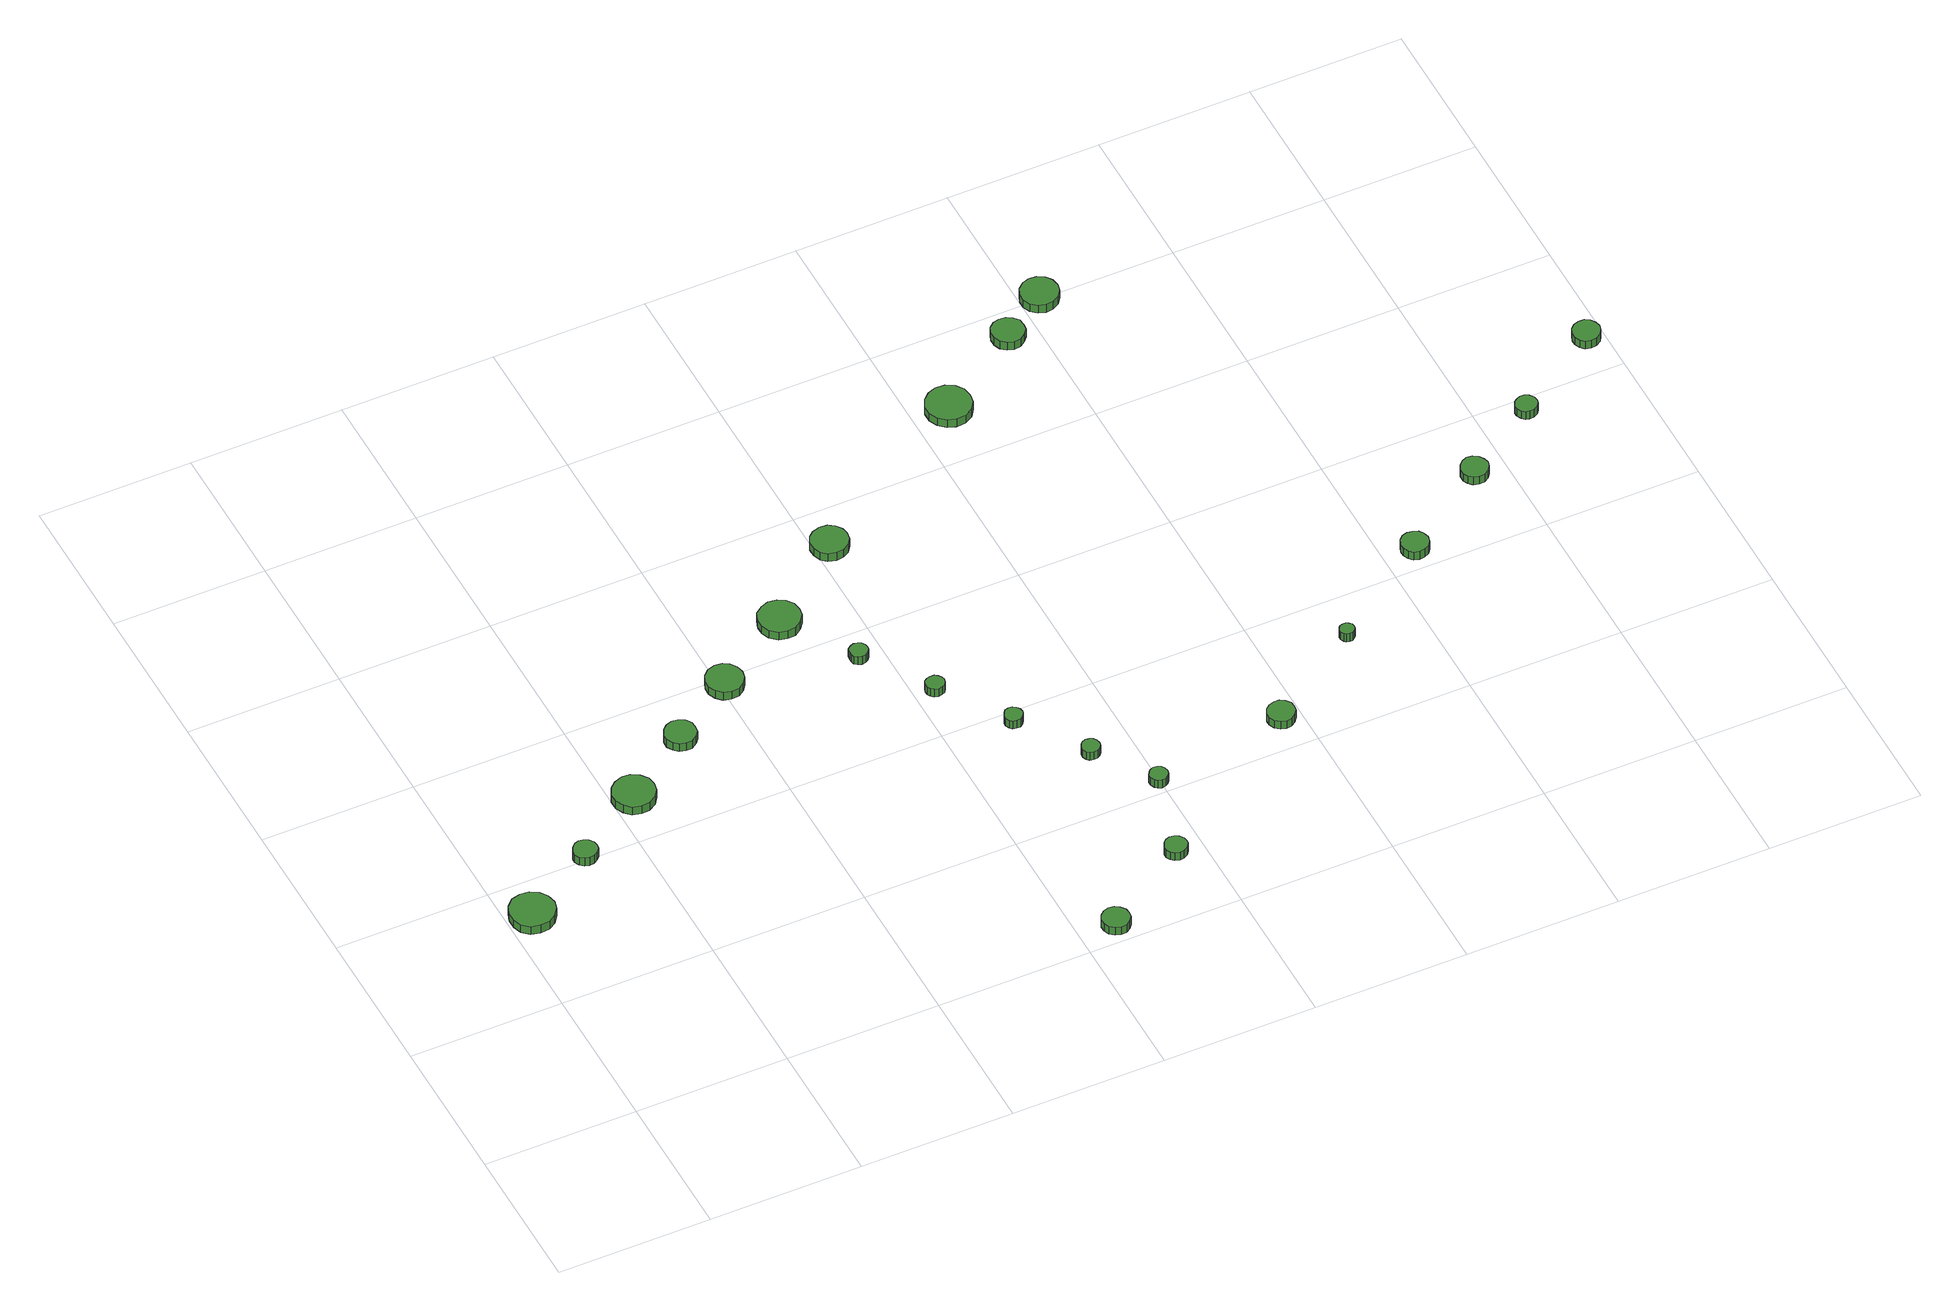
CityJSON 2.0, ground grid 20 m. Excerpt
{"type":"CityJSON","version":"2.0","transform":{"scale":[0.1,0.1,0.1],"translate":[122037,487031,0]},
"CityObjects":{
"tree1":{"type":"SolitaryVegetationObject","attributes":{"function":"something"},"geometry":[{"type":"MultiSurface","lod":"1","boundaries":[[[0,1,2,3,4,5,6,7,8,9,10,11,12,13,14]],[[15,16,17,18,19,20,21,22,23,24,25,26,27,28,29]],[[0,29,28,1]],[[1,28,27,2]],[[2,27,26,3]],[[3,26,25,4]],[[4,25,24,5]],[[5,24,23,6]],[[6,23,22,7]],[[7,22,21,8]],[[8,21,20,9]],[[9,20,19,10]],[[10,19,18,11]],[[11,18,17,12]],[[12,17,16,13]],[[13,16,15,14]],[[14,15,29,0]]]}]},
"tree2":{"type":"SolitaryVegetationObject","attributes":{"function":"something"},"geometry":[{"type":"MultiSurface","lod":"1","boundaries":[[[30,31,32,33,34,35,36,37,38,39,40,41,42,43,44]],[[45,46,47,48,49,50,51,52,53,54,55,56,57,58,59]],[[30,59,58,31]],[[31,58,57,32]],[[32,57,56,33]],[[33,56,55,34]],[[34,55,54,35]],[[35,54,53,36]],[[36,53,52,37]],[[37,52,51,38]],[[38,51,50,39]],[[39,50,49,40]],[[40,49,48,41]],[[41,48,47,42]],[[42,47,46,43]],[[43,46,45,44]],[[44,45,59,30]]]}]},
"tree3":{"type":"SolitaryVegetationObject","attributes":{"function":"something"},"geometry":[{"type":"MultiSurface","lod":"1","boundaries":[[[60,61,62,63,64,65,66,67,68,69,70,71,72,73,74]],[[75,76,77,78,79,80,81,82,83,84,85,86,87,88,89]],[[60,89,88,61]],[[61,88,87,62]],[[62,87,86,63]],[[63,86,85,64]],[[64,85,84,65]],[[65,84,83,66]],[[66,83,82,67]],[[67,82,81,68]],[[68,81,80,69]],[[69,80,79,70]],[[70,79,78,71]],[[71,78,77,72]],[[72,77,76,73]],[[73,76,75,74]],[[74,75,89,60]]]}]},
"tree4":{"type":"SolitaryVegetationObject","attributes":{"function":"something"},"geometry":[{"type":"MultiSurface","lod":"1","boundaries":[[[90,91,92,93,94,95,96,97,98,99,100,101,102,103,104]],[[105,106,107,108,109,110,111,112,113,114,115,116,117,118,119]],[[90,119,118,91]],[[91,118,117,92]],[[92,117,116,93]],[[93,116,115,94]],[[94,115,114,95]],[[95,114,113,96]],[[96,113,112,97]],[[97,112,111,98]],[[98,111,110,99]],[[99,110,109,100]],[[100,109,108,101]],[[101,108,107,102]],[[102,107,106,103]],[[103,106,105,104]],[[104,105,119,90]]]}]},
"tree5":{"type":"SolitaryVegetationObject","attributes":{"function":"something"},"geometry":[{"type":"MultiSurface","lod":"1","boundaries":[[[120,121,122,123,124,125,126,127,128,129,130,131,132,133,134]],[[135,136,137,138,139,140,141,142,143,144,145,146,147,148,149]],[[120,149,148,121]],[[121,148,147,122]],[[122,147,146,123]],[[123,146,145,124]],[[124,145,144,125]],[[125,144,143,126]],[[126,143,142,127]],[[127,142,141,128]],[[128,141,140,129]],[[129,140,139,130]],[[130,139,138,131]],[[131,138,137,132]],[[132,137,136,133]],[[133,136,135,134]],[[134,135,149,120]]]}]},
"tree6":{"type":"SolitaryVegetationObject","attributes":{"function":"something"},"geometry":[{"type":"MultiSurface","lod":"1","boundaries":[[[150,151,152,153,154,155,156,157,158,159,160,161,162,163,164]],[[165,166,167,168,169,170,171,172,173,174,175,176,177,178,179]],[[150,179,178,151]],[[151,178,177,152]],[[152,177,176,153]],[[153,176,175,154]],[[154,175,174,155]],[[155,174,173,156]],[[156,173,172,157]],[[157,172,171,158]],[[158,171,170,159]],[[159,170,169,160]],[[160,169,168,161]],[[161,168,167,162]],[[162,167,166,163]],[[163,166,165,164]],[[164,165,179,150]]]}]},
"tree7":{"type":"SolitaryVegetationObject","attributes":{"function":"something"},"geometry":[{"type":"MultiSurface","lod":"1","boundaries":[[[180,181,182,183,184,185,186,187,188,189,190,191,192,193,194]],[[195,196,197,198,199,200,201,202,203,204,205,206,207,208,209]],[[180,209,208,181]],[[181,208,207,182]],[[182,207,206,183]],[[183,206,205,184]],[[184,205,204,185]],[[185,204,203,186]],[[186,203,202,187]],[[187,202,201,188]],[[188,201,200,189]],[[189,200,199,190]],[[190,199,198,191]],[[191,198,197,192]],[[192,197,196,193]],[[193,196,195,194]],[[194,195,209,180]]]}]},
"tree8":{"type":"SolitaryVegetationObject","attributes":{"function":"something"},"geometry":[{"type":"MultiSurface","lod":"1","boundaries":[[[210,211,212,213,214,215,216,217,218,219,220,221,222,223,224]],[[225,226,227,228,229,230,231,232,233,234,235,236,237,238,239]],[[210,239,238,211]],[[211,238,237,212]],[[212,237,236,213]],[[213,236,235,214]],[[214,235,234,215]],[[215,234,233,216]],[[216,233,232,217]],[[217,232,231,218]],[[218,231,230,219]],[[219,230,229,220]],[[220,229,228,221]],[[221,228,227,222]],[[222,227,226,223]],[[223,226,225,224]],[[224,225,239,210]]]}]},
"tree9":{"type":"SolitaryVegetationObject","attributes":{"function":"something"},"geometry":[{"type":"MultiSurface","lod":"1","boundaries":[[[240,241,242,243,244,245,246,247,248,249,250,251,252,253,254]],[[255,256,257,258,259,260,261,262,263,264,265,266,267,268,269]],[[240,269,268,241]],[[241,268,267,242]],[[242,267,266,243]],[[243,266,265,244]],[[244,265,264,245]],[[245,264,263,246]],[[246,263,262,247]],[[247,262,261,248]],[[248,261,260,249]],[[249,260,259,250]],[[250,259,258,251]],[[251,258,257,252]],[[252,257,256,253]],[[253,256,255,254]],[[254,255,269,240]]]}]},
"tree10":{"type":"SolitaryVegetationObject","attributes":{"function":"something"},"geometry":[{"type":"MultiSurface","lod":"1","boundaries":[[[270,271,272,273,274,275,276,277,278,279,280,281,282,283,284]],[[285,286,287,288,289,290,291,292,293,294,295,296,297,298,299]],[[270,299,298,271]],[[271,298,297,272]],[[272,297,296,273]],[[273,296,295,274]],[[274,295,294,275]],[[275,294,293,276]],[[276,293,292,277]],[[277,292,291,278]],[[278,291,290,279]],[[279,290,289,280]],[[280,289,288,281]],[[281,288,287,282]],[[282,287,286,283]],[[283,286,285,284]],[[284,285,299,270]]]}]},
"tree11":{"type":"SolitaryVegetationObject","attributes":{"function":"something"},"geometry":[{"type":"MultiSurface","lod":"1","boundaries":[[[300,301,302,303,304,305,306,307,308,309,310,311,312,313,314]],[[315,316,317,318,319,320,321,322,323,324,325,326,327,328,329]],[[300,329,328,301]],[[301,328,327,302]],[[302,327,326,303]],[[303,326,325,304]],[[304,325,324,305]],[[305,324,323,306]],[[306,323,322,307]],[[307,322,321,308]],[[308,321,320,309]],[[309,320,319,310]],[[310,319,318,311]],[[311,318,317,312]],[[312,317,316,313]],[[313,316,315,314]],[[314,315,329,300]]]}]},
"tree12":{"type":"SolitaryVegetationObject","attributes":{"function":"something"},"geometry":[{"type":"MultiSurface","lod":"1","boundaries":[[[330,331,332,333,334,335,336,337,338,339,340,341,342,343,344]],[[345,346,347,348,349,350,351,352,353,354,355,356,357,358,359]],[[330,359,358,331]],[[331,358,357,332]],[[332,357,356,333]],[[333,356,355,334]],[[334,355,354,335]],[[335,354,353,336]],[[336,353,352,337]],[[337,352,351,338]],[[338,351,350,339]],[[339,350,349,340]],[[340,349,348,341]],[[341,348,347,342]],[[342,347,346,343]],[[343,346,345,344]],[[344,345,359,330]]]}]},
"tree13":{"type":"SolitaryVegetationObject","attributes":{"function":"something"},"geometry":[{"type":"MultiSurface","lod":"1","boundaries":[[[360,361,362,363,364,365,366,367,368,369,370,371,372,373,374]],[[375,376,377,378,379,380,381,382,383,384,385,386,387,388,389]],[[360,389,388,361]],[[361,388,387,362]],[[362,387,386,363]],[[363,386,385,364]],[[364,385,384,365]],[[365,384,383,366]],[[366,383,382,367]],[[367,382,381,368]],[[368,381,380,369]],[[369,380,379,370]],[[370,379,378,371]],[[371,378,377,372]],[[372,377,376,373]],[[373,376,375,374]],[[374,375,389,360]]]}]},
"tree14":{"type":"SolitaryVegetationObject","attributes":{"function":"something"},"geometry":[{"type":"MultiSurface","lod":"1","boundaries":[[[390,391,392,393,394,395,396,397,398,399,400,401,402,403,404]],[[405,406,407,408,409,410,411,412,413,414,415,416,417,418,419]],[[390,419,418,391]],[[391,418,417,392]],[[392,417,416,393]],[[393,416,415,394]],[[394,415,414,395]],[[395,414,413,396]],[[396,413,412,397]],[[397,412,411,398]],[[398,411,410,399]],[[399,410,409,400]],[[400,409,408,401]],[[401,408,407,402]],[[402,407,406,403]],[[403,406,405,404]],[[404,405,419,390]]]}]},
"tree15":{"type":"SolitaryVegetationObject","attributes":{"function":"something"},"geometry":[{"type":"MultiSurface","lod":"1","boundaries":[[[420,421,422,423,424,425,426,427,428,429,430,431,432,433,434]],[[435,436,437,438,439,440,441,442,443,444,445,446,447,448,449]],[[420,449,448,421]],[[421,448,447,422]],[[422,447,446,423]],[[423,446,445,424]],[[424,445,444,425]],[[425,444,443,426]],[[426,443,442,427]],[[427,442,441,428]],[[428,441,440,429]],[[429,440,439,430]],[[430,439,438,431]],[[431,438,437,432]],[[432,437,436,433]],[[433,436,435,434]],[[434,435,449,420]]]}]},
"tree16":{"type":"SolitaryVegetationObject","attributes":{"function":"something"},"geometry":[{"type":"MultiSurface","lod":"1","boundaries":[[[450,451,452,453,454,455,456,457,458,459,460,461,462,463,464]],[[465,466,467,468,469,470,471,472,473,474,475,476,477,478,479]],[[450,479,478,451]],[[451,478,477,452]],[[452,477,476,453]],[[453,476,475,454]],[[454,475,474,455]],[[455,474,473,456]],[[456,473,472,457]],[[457,472,471,458]],[[458,471,470,459]],[[459,470,469,460]],[[460,469,468,461]],[[461,468,467,462]],[[462,467,466,463]],[[463,466,465,464]],[[464,465,479,450]]]}]},
"tree17":{"type":"SolitaryVegetationObject","attributes":{"function":"something"},"geometry":[{"type":"MultiSurface","lod":"1","boundaries":[[[480,481,482,483,484,485,486,487,488,489,490,491,492,493,494]],[[495,496,497,498,499,500,501,502,503,504,505,506,507,508,509]],[[480,509,508,481]],[[481,508,507,482]],[[482,507,506,483]],[[483,506,505,484]],[[484,505,504,485]],[[485,504,503,486]],[[486,503,502,487]],[[487,502,501,488]],[[488,501,500,489]],[[489,500,499,490]],[[490,499,498,491]],[[491,498,497,492]],[[492,497,496,493]],[[493,496,495,494]],[[494,495,509,480]]]}]},
"tree18":{"type":"SolitaryVegetationObject","attributes":{"function":"something"},"geometry":[{"type":"MultiSurface","lod":"1","boundaries":[[[510,511,512,513,514,515,516,517,518,519,520,521,522,523,524]],[[525,526,527,528,529,530,531,532,533,534,535,536,537,538,539]],[[510,539,538,511]],[[511,538,537,512]],[[512,537,536,513]],[[513,536,535,514]],[[514,535,534,515]],[[515,534,533,516]],[[516,533,532,517]],[[517,532,531,518]],[[518,531,530,519]],[[519,530,529,520]],[[520,529,528,521]],[[521,528,527,522]],[[522,527,526,523]],[[523,526,525,524]],[[524,525,539,510]]]}]},
"tree19":{"type":"SolitaryVegetationObject","attributes":{"function":"something"},"geometry":[{"type":"MultiSurface","lod":"1","boundaries":[[[540,541,542,543,544,545,546,547,548,549,550,551,552,553,554]],[[555,556,557,558,559,560,561,562,563,564,565,566,567,568,569]],[[540,569,568,541]],[[541,568,567,542]],[[542,567,566,543]],[[543,566,565,544]],[[544,565,564,545]],[[545,564,563,546]],[[546,563,562,547]],[[547,562,561,548]],[[548,561,560,549]],[[549,560,559,550]],[[550,559,558,551]],[[551,558,557,552]],[[552,557,556,553]],[[553,556,555,554]],[[554,555,569,540]]]}]},
"tree20":{"type":"SolitaryVegetationObject","attributes":{"function":"something"},"geometry":[{"type":"MultiSurface","lod":"1","boundaries":[[[570,571,572,573,574,575,576,577,578,579,580,581,582,583,584]],[[585,586,587,588,589,590,591,592,593,594,595,596,597,598,599]],[[570,599,598,571]],[[571,598,597,572]],[[572,597,596,573]],[[573,596,595,574]],[[574,595,594,575]],[[575,594,593,576]],[[576,593,592,577]],[[577,592,591,578]],[[578,591,590,579]],[[579,590,589,580]],[[580,589,588,581]],[[581,588,587,582]],[[582,587,586,583]],[[583,586,585,584]],[[584,585,599,570]]]}]},
"tree21":{"type":"SolitaryVegetationObject","attributes":{"function":"something"},"geometry":[{"type":"MultiSurface","lod":"1","boundaries":[[[600,601,602,603,604,605,606,607,608,609,610,611,612,613,614]],[[615,616,617,618,619,620,621,622,623,624,625,626,627,628,629]],[[600,629,628,601]],[[601,628,627,602]],[[602,627,626,603]],[[603,626,625,604]],[[604,625,624,605]],[[605,624,623,606]],[[606,623,622,607]],[[607,622,621,608]],[[608,621,620,609]],[[609,620,619,610]],[[610,619,618,611]],[[611,618,617,612]],[[612,617,616,613]],[[613,616,615,614]],[[614,615,629,600]]]}]},
"tree22":{"type":"SolitaryVegetationObject","attributes":{"function":"something"},"geometry":[{"type":"MultiSurface","lod":"1","boundaries":[[[630,631,632,633,634,635,636,637,638,639,640,641,642,643,644]],[[645,646,647,648,649,650,651,652,653,654,655,656,657,658,659]],[[630,659,658,631]],[[631,658,657,632]],[[632,657,656,633]],[[633,656,655,634]],[[634,655,654,635]],[[635,654,653,636]],[[636,653,652,637]],[[637,652,651,638]],[[638,651,650,639]],[[639,650,649,640]],[[640,649,648,641]],[[641,648,647,642]],[[642,647,646,643]],[[643,646,645,644]],[[644,645,659,630]]]}]},
"tree23":{"type":"SolitaryVegetationObject","attributes":{"function":"something"},"geometry":[{"type":"MultiSurface","lod":"1","boundaries":[[[660,661,662,663,664,665,666,667,668,669,670,671,672,673,674]],[[675,676,677,678,679,680,681,682,683,684,685,686,687,688,689]],[[660,689,688,661]],[[661,688,687,662]],[[662,687,686,663]],[[663,686,685,664]],[[664,685,684,665]],[[665,684,683,666]],[[666,683,682,667]],[[667,682,681,668]],[[668,681,680,669]],[[669,680,679,670]],[[670,679,678,671]],[[671,678,677,672]],[[672,677,676,673]],[[673,676,675,674]],[[674,675,689,660]]]}]}
},
"vertices":[
[61,343,15],[58,355,15],[51,365,15],[41,371,15],[29,372,15],[17,369,15],[8,360,15],[4,349,15],[4,337,15],[8,326,15],[17,318,15],[29,315,15],[41,316,15],[51,322,15],[58,332,15],[58,332,2],[51,322,2],[41,316,2],[29,315,2],[17,318,2],[8,326,2],[4,337,2],[4,349,2],[8,360,2],[17,369,2],[29,372,2],[41,371,2],[51,365,2],[58,355,2],[61,343,2],
[148,406,14],[147,412,14],[143,418,14],[137,421,14],[131,422,14],[125,420,14],[120,415,14],[117,409,14],[117,403,14],[120,397,14],[125,393,14],[131,391,14],[137,392,14],[143,395,14],[147,400,14],[147,400,1],[143,395,1],[137,392,1],[131,391,1],[125,393,1],[120,397,1],[117,403,1],[117,409,1],[120,415,1],[125,420,1],[131,422,1],[137,421,1],[143,418,1],[147,412,1],[148,406,1],
[254,468,14],[252,479,14],[245,488,14],[235,494,14],[224,495,14],[213,491,14],[205,484,14],[200,474,14],[200,462,14],[205,452,14],[213,444,14],[224,441,14],[235,442,14],[245,448,14],[252,457,14],[252,457,1],[245,448,1],[235,442,1],[224,441,1],[213,444,1],[205,452,1],[200,462,1],[200,474,1],[205,484,1],[213,491,1],[224,495,1],[235,494,1],[245,488,1],[252,479,1],[254,468,1],
[339,531,15],[338,539,15],[333,546,15],[325,550,15],[317,551,15],[309,548,15],[303,543,15],[299,535,15],[299,526,15],[303,519,15],[309,513,15],[317,511,15],[325,511,15],[333,516,15],[338,522,15],[338,522,2],[333,516,2],[325,511,2],[317,511,2],[309,513,2],[303,519,2],[299,526,2],[299,535,2],[303,543,2],[309,548,2],[317,551,2],[325,550,2],[333,546,2],[338,539,2],[339,531,2],
[429,587,16],[427,597,16],[421,605,16],[413,610,16],[403,611,16],[393,608,16],[386,601,16],[382,592,16],[382,582,16],[386,573,16],[393,566,16],[403,563,16],[413,564,16],[421,569,16],[427,577,16],[427,577,3],[421,569,3],[413,564,3],[403,563,3],[393,566,3],[386,573,3],[382,582,3],[382,592,3],[386,601,3],[393,608,3],[403,611,3],[413,610,3],[421,605,3],[427,597,3],[429,587,3],
[663,22,20],[662,29,20],[657,35,20],[651,39,20],[644,40,20],[637,38,20],[631,33,20],[628,26,20],[628,19,20],[631,12,20],[637,7,20],[644,5,20],[651,5,20],[657,9,20],[662,15,20],[662,15,7],[657,9,7],[651,5,7],[644,5,7],[637,7,7],[631,12,7],[628,19,7],[628,26,7],[631,33,7],[637,38,7],[644,40,7],[651,39,7],[657,35,7],[662,29,7],[663,22,7],
[536,651,16],[534,662,16],[527,671,16],[518,676,16],[507,678,16],[496,674,16],[487,667,16],[483,656,16],[483,645,16],[487,635,16],[496,627,16],[507,624,16],[518,625,16],[527,631,16],[534,640,16],[534,640,3],[527,631,3],[518,625,3],[507,624,3],[496,627,3],[487,635,3],[483,645,3],[483,656,3],[487,667,3],[496,674,3],[507,678,3],[518,676,3],[527,671,3],[534,662,3],[536,651,3],
[580,558,17],[579,563,17],[576,567,17],[572,569,17],[567,570,17],[562,568,17],[558,565,17],[557,560,17],[557,556,17],[558,551,17],[562,548,17],[567,546,17],[572,547,17],[576,549,17],[579,553,17],[579,553,4],[576,549,4],[572,547,4],[567,546,4],[562,548,4],[558,551,4],[557,556,4],[557,560,4],[558,565,4],[562,568,4],[567,570,4],[572,569,4],[576,567,4],[579,563,4],[580,558,4],
[638,470,17],[637,474,17],[634,478,17],[630,481,17],[625,481,17],[620,480,17],[616,477,17],[614,472,17],[614,467,17],[616,463,17],[620,460,17],[625,458,17],[630,459,17],[634,461,17],[637,465,17],[637,465,4],[634,461,4],[630,459,4],[625,458,4],[620,460,4],[616,463,4],[614,467,4],[614,472,4],[616,477,4],[620,480,4],[625,481,4],[630,481,4],[634,478,4],[637,474,4],[638,470,4],
[777,99,20],[776,105,20],[772,110,20],[767,113,20],[761,114,20],[755,112,20],[751,108,20],[748,102,20],[748,96,20],[751,91,20],[755,87,20],[761,85,20],[767,86,20],[772,89,20],[776,94,20],[776,94,7],[772,89,7],[767,86,7],[761,85,7],[755,87,7],[751,91,7],[748,96,7],[748,102,7],[751,108,7],[755,112,7],[761,114,7],[767,113,7],[772,110,7],[776,105,7],[777,99,7],
[698,381,17],[697,386,17],[694,390,17],[690,393,17],[685,393,17],[680,392,17],[677,388,17],[675,384,17],[675,379,17],[677,374,17],[680,371,17],[685,370,17],[690,370,17],[694,373,17],[697,377,17],[697,377,4],[694,373,4],[690,370,4],[685,370,4],[680,371,4],[677,374,4],[675,379,4],[675,384,4],[677,388,4],[680,392,4],[685,393,4],[690,393,4],[694,390,4],[697,386,4],[698,381,4],
[757,294,17],[756,299,17],[753,303,17],[749,305,17],[744,306,17],[739,304,17],[736,301,17],[734,297,17],[734,292,17],[736,287,17],[739,284,17],[744,283,17],[749,283,17],[753,285,17],[756,289,17],[756,289,4],[753,285,4],[749,283,4],[744,283,4],[739,284,4],[736,287,4],[734,292,4],[734,297,4],[736,301,4],[739,304,4],[744,306,4],[749,305,4],[753,303,4],[756,299,4],[757,294,4],
[640,735,21],[638,744,21],[632,752,21],[624,757,21],[614,758,21],[604,755,21],[597,749,21],[593,740,21],[593,730,21],[597,720,21],[604,714,21],[614,711,21],[624,712,21],[632,717,21],[638,725,21],[638,725,8],[632,717,8],[624,712,8],[614,711,8],[604,714,8],[597,720,8],[593,730,8],[593,740,8],[597,749,8],[604,755,8],[614,758,8],[624,757,8],[632,752,8],[638,744,8],[640,735,8],
[809,217,17],[808,222,17],[805,226,17],[801,228,17],[796,229,17],[791,227,17],[788,224,17],[786,220,17],[786,215,17],[788,210,17],[791,207,17],[796,205,17],[801,206,17],[805,208,17],[808,212,17],[808,212,4],[805,208,4],[801,206,4],[796,205,4],[791,207,4],[788,210,4],[786,215,4],[786,220,4],[788,224,4],[791,227,4],[796,229,4],[801,228,4],[805,226,4],[808,222,4],[809,217,4],
[990,244,20],[989,251,20],[984,257,20],[978,261,20],[971,261,20],[964,259,20],[958,254,20],[955,247,20],[955,240,20],[958,233,20],[964,228,20],[971,226,20],[978,227,20],[984,231,20],[989,237,20],[989,237,7],[984,231,7],[978,227,7],[971,226,7],[964,228,7],[958,233,7],[955,240,7],[955,247,7],[958,254,7],[964,259,7],[971,261,7],[978,261,7],[984,257,7],[989,251,7],[990,244,7],
[874,881,16],[872,893,16],[865,903,16],[854,909,16],[842,910,16],[831,906,16],[822,898,16],[817,887,16],[817,875,16],[822,864,16],[831,856,16],[842,852,16],[854,853,16],[865,859,16],[872,869,16],[872,869,3],[865,859,3],[854,853,3],[842,852,3],[831,856,3],[822,864,3],[817,875,3],[817,887,3],[822,898,3],[831,906,3],[842,910,3],[854,909,3],[865,903,3],[872,893,3],[874,881,3],
[1113,333,19],[1112,337,19],[1109,340,19],[1106,342,19],[1102,342,19],[1098,341,19],[1096,339,19],[1094,335,19],[1094,331,19],[1096,327,19],[1098,325,19],[1102,324,19],[1106,324,19],[1109,326,19],[1112,329,19],[1112,329,6],[1109,326,6],[1106,324,6],[1102,324,6],[1098,325,6],[1096,327,6],[1094,331,6],[1094,335,6],[1096,339,6],[1098,341,6],[1102,342,6],[1106,342,6],[1109,340,6],[1112,337,6],[1113,333,6],
[983,959,15],[982,968,15],[976,975,15],[969,979,15],[960,980,15],[952,978,15],[945,972,15],[942,964,15],[942,955,15],[945,947,15],[952,941,15],[960,938,15],[969,939,15],[976,944,15],[982,951,15],[982,951,2],[976,944,2],[969,939,2],[960,938,2],[952,941,2],[945,947,2],[942,955,2],[942,964,2],[945,972,2],[952,978,2],[960,980,2],[969,979,2],[976,975,2],[982,968,2],[983,959,2],
[1048,1000,16],[1046,1010,16],[1040,1018,16],[1031,1023,16],[1021,1024,16],[1012,1021,16],[1004,1014,16],[1000,1005,16],[1000,995,16],[1004,986,16],[1012,979,16],[1021,976,16],[1031,977,16],[1040,982,16],[1046,990,16],[1046,990,3],[1040,982,3],[1031,977,3],[1021,976,3],[1012,979,3],[1004,986,3],[1000,995,3],[1000,1005,3],[1004,1014,3],[1012,1021,3],[1021,1024,3],[1031,1023,3],[1040,1018,3],[1046,1010,3],[1048,1000,3],
[1256,426,21],[1254,433,21],[1250,439,21],[1243,442,21],[1236,443,21],[1229,441,21],[1224,436,21],[1221,429,21],[1221,422,21],[1224,415,21],[1229,410,21],[1236,408,21],[1243,409,21],[1250,412,21],[1254,418,21],[1254,418,8],[1250,412,8],[1243,409,8],[1236,408,8],[1229,410,8],[1224,415,8],[1221,422,8],[1221,429,8],[1224,436,8],[1229,441,8],[1236,443,8],[1243,442,8],[1250,439,8],[1254,433,8],[1256,426,8],
[1375,507,20],[1373,514,20],[1369,520,20],[1362,524,20],[1355,525,20],[1348,522,20],[1343,517,20],[1340,511,20],[1340,503,20],[1343,497,20],[1348,492,20],[1355,490,20],[1362,490,20],[1369,494,20],[1373,500,20],[1373,500,7],[1369,494,7],[1362,490,7],[1355,490,7],[1348,492,7],[1343,497,7],[1340,503,7],[1340,511,7],[1343,517,7],[1348,522,7],[1355,525,7],[1362,524,7],[1369,520,7],[1373,514,7],[1375,507,7],
[1473,575,19],[1472,581,19],[1468,586,19],[1463,589,19],[1457,589,19],[1452,587,19],[1448,584,19],[1445,578,19],[1445,573,19],[1448,567,19],[1452,563,19],[1457,562,19],[1463,562,19],[1468,565,19],[1472,570,19],[1472,570,6],[1468,565,6],[1463,562,6],[1457,562,6],[1452,563,6],[1448,567,6],[1445,573,6],[1445,578,6],[1448,584,6],[1452,587,6],[1457,589,6],[1463,589,6],[1468,586,6],[1472,581,6],[1473,575,6],
[1595,655,17],[1593,662,17],[1589,668,17],[1583,672,17],[1575,672,17],[1568,670,17],[1563,665,17],[1560,658,17],[1560,651,17],[1563,644,17],[1568,639,17],[1575,637,17],[1583,638,17],[1589,642,17],[1593,648,17],[1593,648,4],[1589,642,4],[1583,638,4],[1575,637,4],[1568,639,4],[1563,644,4],[1560,651,4],[1560,658,4],[1563,665,4],[1568,670,4],[1575,672,4],[1583,672,4],[1589,668,4],[1593,662,4],[1595,655,4]
]}
